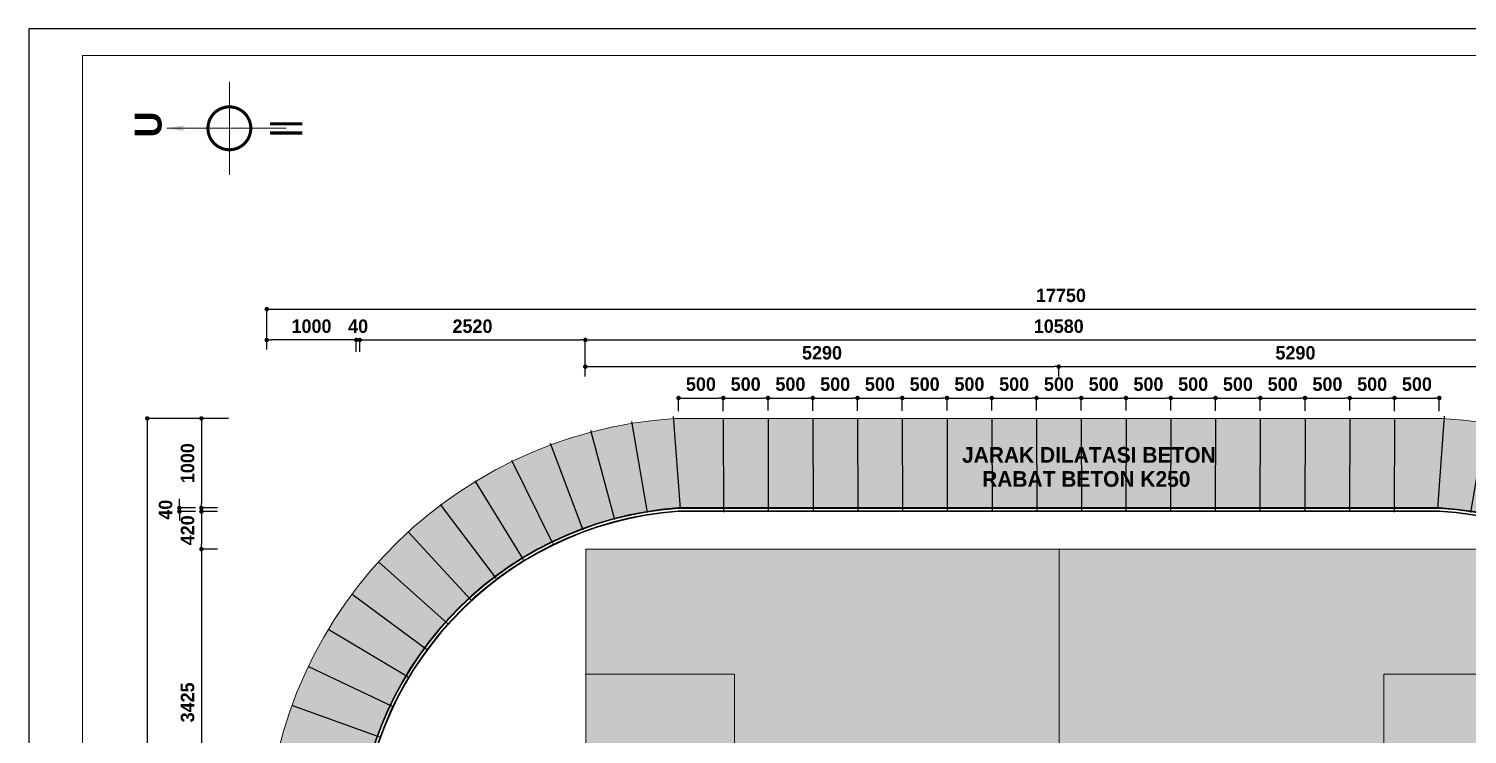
# Model space of a CAD drawing. Header units: centimetres. Extents: x -292707 to 138715, y -53922 to 66277.
# Drawn here: x 113515 to 129587, y 2724 to 10603 of the extents above; entities that cross this region are included whole.
import ezdxf

# ---------------------------------------------------------------- set-up
doc = ezdxf.new("R2010")
doc.units = ezdxf.units.CM
for name, color, linetype in [('A-ALINE-7', 119, 'Continuous'), ('A-DIM', 157, 'Continuous'), ('A-TEXT', 254, 'Continuous')]:
    doc.layers.add(name, color=color, linetype=linetype)
for name, color, linetype, lineweight, true_color in [('A-FILL-1', 250, 'Continuous', 0, 0x333333), ('A-FILL-4', 9, 'Continuous', 0, 0x808080), ('A-FILL-8', 7, 'Continuous', 0, 0xe6e6e6)]:
    doc.layers.add(name, color=color, linetype=linetype, lineweight=lineweight, true_color=true_color)
doc.styles.add('Scale 1000', font='GOTHICB.TTF', dxfattribs={"height": 150})
doc.styles.add('Scale 50', font='GOTHICB.TTF', dxfattribs={"height": 12.5})
doc.styles.add('Scale 500', font='GOTHICB.TTF', dxfattribs={"height": 175})
doc.dimstyles.new('Scale 1000', dxfattribs={"dimscale": 0, "dimtxt": 150, "dimasz": 50, "dimexe": 5, "dimexo": 3, "dimgap": 75, "dimtad": 2, "dimdec": 0, "dimtxsty": 'Scale 1000', "dimblk": 'DOT', "dimcen": 2.5, "dimclrd": 256, "dimclre": 256, "dimclrt": 254, "dimadec": 0, "dimazin": 0, "dimtfac": 1, "dimtdec": 0, "dimtmove": 0, "dimatfit": 3, "dimldrblk": 'DOTSMALL', "dimfxl": 1, "dimtfillclr": 256, "dimlwd": -1, "dimlwe": -1, "dimarcsym": 0})

# ---------------------------------------------------------------- blocks, each defined once
blk = doc.blocks.new('jhgkjhkjhkjh')
at = {"layer": 'A-FILL-1', "ltscale": 0.25}
blk.add_lwpolyline([(-1286.61, 931.53), (-933.61, 931.53), (-933.61, 1218.53), (-1286.61, 1218.53)], close=True, dxfattribs=at)
at = {"layer": 'Defpoints'}
blk.add_lwpolyline([(-1296.61, 926.53), (-876.61, 926.53), (-876.61, 1223.53), (-1296.61, 1223.53)], close=True, dxfattribs=at)
blk = doc.blocks.new('_Dot')
at = {"color": 0, "linetype": 'ByBlock', "lineweight": -2}
blk.add_line((-0.5, 0), (-1, 0), dxfattribs=at)
at = {"color": 0, "linetype": 'ByBlock', "const_width": 0.5}
blk.add_lwpolyline([(-0.25, 0, 1), (0.25, 0, 1)], format="xyb", close=True, dxfattribs=at)
blk = doc.blocks.new('*D521')
at = {"layer": 'A-DIM', "ltscale": 0.25, "transparency": 16777216}
for p, q in [((117214, 6993), (117214, 7132)), ((117264, 7127), (119683, 7127)), ((119733, 7019), (119733, 7132))]:
    blk.add_line(p, q, dxfattribs=at)
at = {"layer": 'Defpoints', "color": 0, "ltscale": 0.25, "transparency": 16777216}
for p in [(119733, 7127), (117214, 6990), (119733, 7016)]:
    blk.add_point(p, dxfattribs=at)
at = {"layer": 'A-DIM', "ltscale": 0.25, "transparency": 16777216, "xscale": 50, "yscale": 50, "zscale": 50, "rotation": 180}
blk.add_blockref('_Dot', (117214, 7127), dxfattribs=at)
at = {"layer": 'A-DIM', "ltscale": 0.25, "transparency": 16777216, "xscale": 50, "yscale": 50, "zscale": 50}
blk.add_blockref('_Dot', (119733, 7127), dxfattribs=at)
at = {"layer": 'A-DIM', "color": 254, "ltscale": 0.25, "transparency": 16777216, "insert": (118473, 7280), "char_height": 150, "attachment_point": 5, "style": 'Scale 1000'}
blk.add_mtext('2520', dxfattribs=at)
blk = doc.blocks.new('_DotSmall')
at = {"color": 0, "linetype": 'ByBlock', "const_width": 0.5}
blk.add_lwpolyline([(-0.0625, 0, 1), (0.0625, 0, 1)], format="xyb", close=True, dxfattribs=at)
blk = doc.blocks.new('*D508')
at = {"layer": 'A-DIM', "ltscale": 0.25, "transparency": 16777216}
for p, q in [((119733, 6721), (119733, 6834)), ((119783, 6829), (124973, 6829)), ((125023, 6721), (125023, 6834))]:
    blk.add_line(p, q, dxfattribs=at)
at = {"layer": 'Defpoints', "color": 0, "ltscale": 0.25, "transparency": 16777216}
for p in [(125023, 6829), (119733, 6718), (125023, 6718)]:
    blk.add_point(p, dxfattribs=at)
at = {"layer": 'A-DIM', "ltscale": 0.25, "transparency": 16777216, "xscale": 50, "yscale": 50, "zscale": 50, "rotation": 180}
blk.add_blockref('_Dot', (119733, 6829), dxfattribs=at)
at = {"layer": 'A-DIM', "ltscale": 0.25, "transparency": 16777216, "xscale": 50, "yscale": 50, "zscale": 50}
blk.add_blockref('_Dot', (125023, 6829), dxfattribs=at)
at = {"layer": 'A-DIM', "color": 254, "ltscale": 0.25, "transparency": 16777216, "insert": (122378, 6983), "char_height": 150, "attachment_point": 5, "style": 'Scale 1000'}
blk.add_mtext('5290', dxfattribs=at)
blk = doc.blocks.new('*D509')
at = {"layer": 'A-DIM', "ltscale": 0.25, "transparency": 16777216}
for p, q in [((125023, 6721), (125023, 6834)), ((125073, 6829), (130263, 6829)), ((130313, 6721), (130313, 6834))]:
    blk.add_line(p, q, dxfattribs=at)
at = {"layer": 'Defpoints', "color": 0, "ltscale": 0.25, "transparency": 16777216}
for p in [(130313, 6829), (125023, 6718), (130313, 6718)]:
    blk.add_point(p, dxfattribs=at)
at = {"layer": 'A-DIM', "ltscale": 0.25, "transparency": 16777216, "xscale": 50, "yscale": 50, "zscale": 50, "rotation": 180}
blk.add_blockref('_Dot', (125023, 6829), dxfattribs=at)
at = {"layer": 'A-DIM', "ltscale": 0.25, "transparency": 16777216, "xscale": 50, "yscale": 50, "zscale": 50}
blk.add_blockref('_Dot', (130313, 6829), dxfattribs=at)
at = {"layer": 'A-DIM', "color": 254, "ltscale": 0.25, "transparency": 16777216, "insert": (127668, 6983), "char_height": 150, "attachment_point": 5, "style": 'Scale 1000'}
blk.add_mtext('5290', dxfattribs=at)
blk = doc.blocks.new('*D512')
at = {"layer": 'A-DIM', "ltscale": 0.25, "transparency": 16777216}
for p, q in [((116174, 7019), (116174, 7132)), ((117124, 7127), (116224, 7127)), ((117174, 6993), (117174, 7132))]:
    blk.add_line(p, q, dxfattribs=at)
at = {"layer": 'Defpoints', "color": 0, "ltscale": 0.25, "transparency": 16777216}
for p in [(116174, 7127), (116174, 7016), (117174, 6990)]:
    blk.add_point(p, dxfattribs=at)
at = {"layer": 'A-DIM', "ltscale": 0.25, "transparency": 16777216, "xscale": 50, "yscale": 50, "zscale": 50, "rotation": 180}
blk.add_blockref('_Dot', (116174, 7127), dxfattribs=at)
at = {"layer": 'A-DIM', "ltscale": 0.25, "transparency": 16777216, "xscale": 50, "yscale": 50, "zscale": 50}
blk.add_blockref('_Dot', (117174, 7127), dxfattribs=at)
at = {"layer": 'A-DIM', "color": 254, "ltscale": 0.25, "transparency": 16777216, "insert": (116674, 7280), "char_height": 150, "attachment_point": 5, "style": 'Scale 1000'}
blk.add_mtext('1000', dxfattribs=at)
blk = doc.blocks.new('*D513')
at = {"layer": 'A-DIM', "ltscale": 0.25, "transparency": 16777216}
for p, q in [((119733, 6721), (119733, 7132)), ((119783, 7127), (130263, 7127)), ((130313, 6721), (130313, 7132))]:
    blk.add_line(p, q, dxfattribs=at)
at = {"layer": 'Defpoints', "color": 0, "ltscale": 0.25, "transparency": 16777216}
for p in [(130313, 7127), (119733, 6718), (130313, 6718)]:
    blk.add_point(p, dxfattribs=at)
at = {"layer": 'A-DIM', "ltscale": 0.25, "transparency": 16777216, "xscale": 50, "yscale": 50, "zscale": 50, "rotation": 180}
blk.add_blockref('_Dot', (119733, 7127), dxfattribs=at)
at = {"layer": 'A-DIM', "ltscale": 0.25, "transparency": 16777216, "xscale": 50, "yscale": 50, "zscale": 50}
blk.add_blockref('_Dot', (130313, 7127), dxfattribs=at)
at = {"layer": 'A-DIM', "color": 254, "ltscale": 0.25, "transparency": 16777216, "insert": (125023, 7280), "char_height": 150, "attachment_point": 5, "style": 'Scale 1000'}
blk.add_mtext('10580', dxfattribs=at)
blk = doc.blocks.new('*D522')
at = {"layer": 'A-DIM', "ltscale": 0.25, "transparency": 16777216}
for p, q in [((115674, 6251), (115439, 6251)), ((115444, 6201), (115444, 5301)), ((115624, 5251), (115439, 5251))]:
    blk.add_line(p, q, dxfattribs=at)
at = {"layer": 'Defpoints', "color": 0, "ltscale": 0.25, "transparency": 16777216}
for p in [(115677, 6251), (115444, 5251), (115627, 5251)]:
    blk.add_point(p, dxfattribs=at)
at = {"layer": 'A-DIM', "ltscale": 0.25, "transparency": 16777216, "xscale": 50, "yscale": 50, "zscale": 50}
for p, rotation in [((115444, 6251), 90), ((115444, 5251), 270)]:
    blk.add_blockref('_Dot', p, dxfattribs=dict(at, rotation=rotation))
at = {"layer": 'A-DIM', "color": 254, "ltscale": 0.25, "transparency": 16777216, "insert": (115290, 5751), "char_height": 150, "attachment_point": 5, "rotation": 90, "style": 'Scale 1000'}
blk.add_mtext('1000', dxfattribs=at)
blk = doc.blocks.new('*D523')
at = {"layer": 'A-DIM', "ltscale": 0.25, "transparency": 16777216}
for p, q in [((115624, 4791), (115439, 4791)), ((115444, 4741), (115444, 1416)), ((115718, 1366), (115439, 1366))]:
    blk.add_line(p, q, dxfattribs=at)
at = {"layer": 'Defpoints', "color": 0, "ltscale": 0.25, "transparency": 16777216}
for p in [(115627, 4791), (115444, 1366), (115721, 1366)]:
    blk.add_point(p, dxfattribs=at)
at = {"layer": 'A-DIM', "ltscale": 0.25, "transparency": 16777216, "xscale": 50, "yscale": 50, "zscale": 50}
for p, rotation in [((115444, 4791), 90), ((115444, 1366), 270)]:
    blk.add_blockref('_Dot', p, dxfattribs=dict(at, rotation=rotation))
at = {"layer": 'A-DIM', "color": 254, "ltscale": 0.25, "transparency": 16777216, "insert": (115290, 3079), "char_height": 150, "attachment_point": 5, "rotation": 90, "style": 'Scale 1000'}
blk.add_mtext('3425', dxfattribs=at)
blk = doc.blocks.new('*D515')
at = {"layer": 'A-DIM', "ltscale": 0.25, "transparency": 16777216}
for p, q in [((115624, 5211), (115439, 5211)), ((115444, 5161), (115444, 4841)), ((115624, 4791), (115439, 4791))]:
    blk.add_line(p, q, dxfattribs=at)
at = {"layer": 'Defpoints', "color": 0, "ltscale": 0.25, "transparency": 16777216}
for p in [(115627, 5211), (115444, 4791), (115627, 4791)]:
    blk.add_point(p, dxfattribs=at)
at = {"layer": 'A-DIM', "ltscale": 0.25, "transparency": 16777216, "xscale": 50, "yscale": 50, "zscale": 50}
for p, rotation in [((115444, 5211), 90), ((115444, 4791), 270)]:
    blk.add_blockref('_Dot', p, dxfattribs=dict(at, rotation=rotation))
at = {"layer": 'A-DIM', "color": 254, "ltscale": 0.25, "transparency": 16777216, "insert": (115290, 5001), "char_height": 150, "attachment_point": 5, "rotation": 90, "style": 'Scale 1000'}
blk.add_mtext('420', dxfattribs=at)
blk = doc.blocks.new('*D516')
at = {"layer": 'A-DIM', "ltscale": 0.25, "transparency": 16777216}
for p, q in [((115198, 5301), (115198, 5351)), ((115378, 5251), (115193, 5251)), ((115378, 5211), (115193, 5211)), ((115198, 5251), (115198, 5211)), ((115198, 5161), (115198, 5111))]:
    blk.add_line(p, q, dxfattribs=at)
at = {"layer": 'Defpoints', "color": 0, "ltscale": 0.25, "transparency": 16777216}
for p in [(115198, 5211), (115381, 5251), (115381, 5211)]:
    blk.add_point(p, dxfattribs=at)
at = {"layer": 'A-DIM', "ltscale": 0.25, "transparency": 16777216, "xscale": 50, "yscale": 50, "zscale": 50}
for p, rotation in [((115198, 5251), 270), ((115198, 5211), 90)]:
    blk.add_blockref('_Dot', p, dxfattribs=dict(at, rotation=rotation))
at = {"layer": 'A-DIM', "color": 254, "ltscale": 0.25, "transparency": 16777216, "insert": (115044, 5231), "char_height": 150, "attachment_point": 5, "rotation": 90, "style": 'Scale 1000'}
blk.add_mtext('40', dxfattribs=at)
blk = doc.blocks.new('*D500')
at = {"layer": 'A-DIM', "ltscale": 0.25, "transparency": 16777216}
for p, q in [((116174, 7019), (116174, 7476)), ((116224, 7471), (133873, 7471)), ((133923, 7019), (133923, 7476))]:
    blk.add_line(p, q, dxfattribs=at)
at = {"layer": 'Defpoints', "color": 0, "ltscale": 0.25, "transparency": 16777216}
for p in [(133923, 7471), (116174, 7016), (133923, 7016)]:
    blk.add_point(p, dxfattribs=at)
at = {"layer": 'A-DIM', "ltscale": 0.25, "transparency": 16777216, "xscale": 50, "yscale": 50, "zscale": 50, "rotation": 180}
blk.add_blockref('_Dot', (116174, 7471), dxfattribs=at)
at = {"layer": 'A-DIM', "ltscale": 0.25, "transparency": 16777216, "xscale": 50, "yscale": 50, "zscale": 50}
blk.add_blockref('_Dot', (133923, 7471), dxfattribs=at)
at = {"layer": 'A-DIM', "color": 254, "ltscale": 0.25, "transparency": 16777216, "insert": (125048, 7624), "char_height": 150, "attachment_point": 5, "style": 'Scale 1000'}
blk.add_mtext('17750', dxfattribs=at)
blk = doc.blocks.new('*D518')
at = {"layer": 'A-DIM', "ltscale": 0.25, "transparency": 16777216}
for p, q in [((115746, 6251), (114834, 6251)), ((114839, 6201), (114839, -3434)), ((115759, -3484), (114834, -3484))]:
    blk.add_line(p, q, dxfattribs=at)
at = {"layer": 'Defpoints', "color": 0, "ltscale": 0.25, "transparency": 16777216}
for p in [(115749, 6251), (114839, -3484), (115762, -3484)]:
    blk.add_point(p, dxfattribs=at)
at = {"layer": 'A-DIM', "ltscale": 0.25, "transparency": 16777216, "xscale": 50, "yscale": 50, "zscale": 50}
for p, rotation in [((114839, 6251), 90), ((114839, -3484), 270)]:
    blk.add_blockref('_Dot', p, dxfattribs=dict(at, rotation=rotation))
at = {"layer": 'A-DIM', "color": 254, "ltscale": 0.25, "transparency": 16777216, "insert": (114685, 1384), "char_height": 150, "attachment_point": 5, "rotation": 90, "style": 'Scale 1000'}
blk.add_mtext('9735', dxfattribs=at)
blk = doc.blocks.new('gfdgfd')
at = {"layer": 'A-FILL-8'}
h = blk.add_hatch(color=256, dxfattribs=at)
h.dxf.hatch_style = 1
h.paths.add_polyline_path([(29518, 27), (18938, 27), (18938, -6823), (29518, -6823)])
at = {"layer": 'A-FILL-1'}
for p, q in [((24228, -6823), (24228, 27)), ((18938, -1371), (20600, -1371)), ((20600, -1371), (20600, -5425)), ((18938, -2476), (19492, -2476)), ((19492, -4320), (19492, -2476)), ((18938, -3029), (18736, -3029)), ((18736, -3767), (18736, -3029)), ((18938, -3767), (18736, -3767)), ((18938, -4320), (19492, -4320)), ((18938, -5425), (20600, -5425))]:
    blk.add_line(p, q, dxfattribs=at)
blk.add_lwpolyline([(29518, 27), (18938, 27), (18938, -6823), (29518, -6823)], close=True, dxfattribs=at)
for points in [[(29518, -1371), (27856, -1371), (27856, -5425), (29518, -5425)], [(29518, -4320), (28964, -4320), (28964, -2476), (29518, -2476)], [(29518, -3767), (29719, -3767), (29719, -3029), (29518, -3029)]]:
    blk.add_lwpolyline(points, dxfattribs=at)
blk.add_circle((24228, -3398), 907, dxfattribs=at)
for centre, start, end in [((20046, -3398), 306.9482, 53.0518), ((28410, -3398), 126.9482, 233.0518)]:
    blk.add_arc(centre, 922, start, end, dxfattribs=at)
blk = doc.blocks.new('*D504')
at = {"layer": 'A-DIM', "ltscale": 0.25, "transparency": 16777216}
for p, q in [((117124, 7127), (117074, 7127)), ((117174, 6993), (117174, 7132)), ((117174, 7127), (117214, 7127)), ((117214, 6993), (117214, 7132)), ((117264, 7127), (117314, 7127))]:
    blk.add_line(p, q, dxfattribs=at)
at = {"layer": 'Defpoints', "color": 0, "ltscale": 0.25, "transparency": 16777216}
for p in [(117214, 7127), (117174, 6990), (117214, 6990)]:
    blk.add_point(p, dxfattribs=at)
at = {"layer": 'A-DIM', "ltscale": 0.25, "transparency": 16777216, "xscale": 50, "yscale": 50, "zscale": 50}
blk.add_blockref('_Dot', (117174, 7127), dxfattribs=at)
at = {"layer": 'A-DIM', "ltscale": 0.25, "transparency": 16777216, "xscale": 50, "yscale": 50, "zscale": 50, "rotation": 180}
blk.add_blockref('_Dot', (117214, 7127), dxfattribs=at)
at = {"layer": 'A-DIM', "color": 254, "ltscale": 0.25, "transparency": 16777216, "insert": (117195, 7280), "char_height": 150, "attachment_point": 5, "style": 'Scale 1000'}
blk.add_mtext('40', dxfattribs=at)
blk = doc.blocks.new('A$C73dac1cf')
at = {"layer": 'A-FILL-1', "const_width": 2.26}
blk.add_lwpolyline([(34.7, 70.2, 1), (34.7, 38.3, 1)], format="xyb", close=True, dxfattribs=at)
at = {"layer": 'A-FILL-4'}
for p, q in [((34.7, 11.9), (34.7, 100.7)), ((0, 54.2), (69.3, 54.2))]:
    blk.add_line(p, q, dxfattribs=at)
blk.add_solid([(34.7, 100.7), (32.4, 87.2), (36.9, 87.2), (34.7, 89.6)], dxfattribs=at)
at = {"layer": 'A-TEXT', "const_width": 2.26}
for points in [[(31.2, 24), (31.2, 0)], [(38.1, 24), (38.1, 0)]]:
    blk.add_lwpolyline(points, dxfattribs=at)
at = {"layer": 'A-TEXT', "ltscale": 0.25, "insert": (27.9, 124.7), "char_height": 20, "attachment_point": 1, "style": 'Scale 50'}
blk.add_mtext_dynamic_manual_height_columns('U', width=55.553, gutter_width=100, heights=[0], dxfattribs=at)
blk = doc.blocks.new('A$Cdff4f4ce')
at = {"ltscale": 0.25, "xscale": 0.8644967967382368, "yscale": 0.8644967967382368, "zscale": 0.8644967967382368, "rotation": 270}
blk.add_blockref('A$C73dac1cf', (0, 72.12), dxfattribs=at)
blk = doc.blocks.new('*U546')
at = {"layer": 'A-FILL-4', "ltscale": 0.14}
blk.add_lwpolyline([(45, 662, 0.949076), (9640, -1164), (11246, 7254, 0.937365), (1651, 9079)], format="xyb", close=True, dxfattribs=at)
blk = doc.blocks.new('*U547')
at = {"color": 0, "linetype": 'ByBlock', "lineweight": -2, "transparency": 16777216, "rotation": 100.8030864485444}
blk.add_blockref('*U546', (129968, -3436), dxfattribs=at)
blk = doc.blocks.new('*U548')
at = {"ltscale": 5}
blk.add_lwpolyline([(-97, 507), (97, -507)], dxfattribs=at)
blk = doc.blocks.new('*U549')
at = {"layer": 'A-ALINE-7', "color": 0, "linetype": 'ByBlock', "lineweight": -2, "transparency": 16777216}
for p, rotation in [((129376, 5761), 164.9999999999999), ((129794, 5710), 159.4999999999999), ((130205, 5619), 153.9999999999998), ((130606, 5489), 148.4999999999999), ((130992, 5321), 142.9999999999999), ((131361, 5117), 137.4999999999998), ((131708, 4879), 131.9999999999999), ((132031, 4608), 126.4999999999999), ((132326, 4307), 120.9999999999999), ((132591, 3980), 115.4999999999999), ((132824, 3629), 109.9999999999999), ((133022, 3257), 104.4999999999999), ((133183, 2868), 98.99999999999991), ((133306, 2465), 93.49999999999989), ((133390, 2052), 87.99999999999989), ((133434, 1633), 82.4999999999999), ((133438, 1212), 76.9999999999999), ((133401, 792), 71.49999999999987), ((133325, 378), 65.99999999999991), ((133209, -27), 60.49999999999985), ((133055, -419), 54.9999999999999), ((132863, -794), 49.49999999999989), ((132637, -1149), 43.99999999999991), ((132378, -1481), 38.49999999999991), ((132088, -1787), 32.99999999999991), ((131770, -2064), 27.49999999999988), ((131427, -2308), 21.99999999999991), ((131062, -2519), 16.49999999999991), ((130679, -2694), 10.99999999999986), ((130281, -2831), 5.499999999999839)]:
    blk.add_blockref('*U548', p, dxfattribs=dict(at, rotation=rotation))
blk.add_blockref('*U548', (129871, -2929), dxfattribs=at)
blk = doc.blocks.new('*U550')
at = {"ltscale": 5}
blk.add_lwpolyline([(-97, 507), (97, -507)], dxfattribs=at)
blk = doc.blocks.new('*U551')
at = {"layer": 'A-ALINE-7', "color": 0, "linetype": 'ByBlock', "lineweight": -2, "transparency": 16777216}
for p, rotation in [((129376, 5761), 164.9999999999999), ((129794, 5710), 159.4999999999999), ((130205, 5619), 153.9999999999998), ((130606, 5489), 148.4999999999999), ((130992, 5321), 142.9999999999999), ((131361, 5117), 137.4999999999998), ((131708, 4879), 131.9999999999999), ((132031, 4608), 126.4999999999999), ((132326, 4307), 120.9999999999999), ((132591, 3980), 115.4999999999999), ((132824, 3629), 109.9999999999999), ((133022, 3257), 104.4999999999999), ((133183, 2868), 98.99999999999991), ((133306, 2465), 93.49999999999989), ((133390, 2052), 87.99999999999989), ((133434, 1633), 82.4999999999999), ((133438, 1212), 76.9999999999999), ((133401, 792), 71.49999999999987), ((133325, 378), 65.99999999999991), ((133209, -27), 60.49999999999985), ((133055, -419), 54.9999999999999), ((132863, -794), 49.49999999999989), ((132637, -1149), 43.99999999999991), ((132378, -1481), 38.49999999999991), ((132088, -1787), 32.99999999999991), ((131770, -2064), 27.49999999999988), ((131427, -2308), 21.99999999999991), ((131062, -2519), 16.49999999999991), ((130679, -2694), 10.99999999999986), ((130281, -2831), 5.499999999999839)]:
    blk.add_blockref('*U550', p, dxfattribs=dict(at, rotation=rotation))
blk.add_blockref('*U550', (129871, -2929), dxfattribs=at)
blk = doc.blocks.new('*D568')
at = {"layer": 'A-DIM', "ltscale": 0.25, "transparency": 16777216}
for p, q in [((120775, 6331), (120775, 6484)), ((120825, 6479), (121225, 6479)), ((121275, 6332), (121275, 6484))]:
    blk.add_line(p, q, dxfattribs=at)
at = {"layer": 'Defpoints', "color": 0, "ltscale": 0.25, "transparency": 16777216}
for p in [(121275, 6479), (120775, 6328), (121275, 6329)]:
    blk.add_point(p, dxfattribs=at)
at = {"layer": 'A-DIM', "ltscale": 0.25, "transparency": 16777216, "xscale": 50, "yscale": 50, "zscale": 50, "rotation": 180}
blk.add_blockref('_Dot', (120775, 6479), dxfattribs=at)
at = {"layer": 'A-DIM', "ltscale": 0.25, "transparency": 16777216, "xscale": 50, "yscale": 50, "zscale": 50}
blk.add_blockref('_Dot', (121275, 6479), dxfattribs=at)
at = {"layer": 'A-DIM', "color": 254, "ltscale": 0.25, "transparency": 16777216, "insert": (121025, 6633), "char_height": 150, "attachment_point": 5, "style": 'Scale 1000'}
blk.add_mtext('500', dxfattribs=at)
blk = doc.blocks.new('*D552')
at = {"layer": 'A-DIM', "ltscale": 5, "transparency": 16777216}
for p, q in [((121275, 6332), (121275, 6484)), ((121325, 6479), (121725, 6479)), ((121775, 6341), (121775, 6484))]:
    blk.add_line(p, q, dxfattribs=at)
at = {"layer": 'Defpoints', "color": 0, "ltscale": 5, "transparency": 16777216}
for p in [(121775, 6479), (121275, 6329), (121775, 6338)]:
    blk.add_point(p, dxfattribs=at)
at = {"layer": 'A-DIM', "ltscale": 5, "transparency": 16777216, "xscale": 50, "yscale": 50, "zscale": 50, "rotation": 180}
blk.add_blockref('_Dot', (121275, 6479), dxfattribs=at)
at = {"layer": 'A-DIM', "ltscale": 5, "transparency": 16777216, "xscale": 50, "yscale": 50, "zscale": 50}
blk.add_blockref('_Dot', (121775, 6479), dxfattribs=at)
at = {"layer": 'A-DIM', "color": 254, "ltscale": 5, "transparency": 16777216, "insert": (121525, 6633), "char_height": 150, "attachment_point": 5, "style": 'Scale 1000'}
blk.add_mtext('500', dxfattribs=at)
blk = doc.blocks.new('*D553')
at = {"layer": 'A-DIM', "ltscale": 5, "transparency": 16777216}
for p, q in [((121775, 6341), (121775, 6484)), ((121825, 6479), (122225, 6479)), ((122275, 6337), (122275, 6484))]:
    blk.add_line(p, q, dxfattribs=at)
at = {"layer": 'Defpoints', "color": 0, "ltscale": 5, "transparency": 16777216}
for p in [(122275, 6479), (121775, 6338), (122275, 6334)]:
    blk.add_point(p, dxfattribs=at)
at = {"layer": 'A-DIM', "ltscale": 5, "transparency": 16777216, "xscale": 50, "yscale": 50, "zscale": 50, "rotation": 180}
blk.add_blockref('_Dot', (121775, 6479), dxfattribs=at)
at = {"layer": 'A-DIM', "ltscale": 5, "transparency": 16777216, "xscale": 50, "yscale": 50, "zscale": 50}
blk.add_blockref('_Dot', (122275, 6479), dxfattribs=at)
at = {"layer": 'A-DIM', "color": 254, "ltscale": 5, "transparency": 16777216, "insert": (122025, 6633), "char_height": 150, "attachment_point": 5, "style": 'Scale 1000'}
blk.add_mtext('500', dxfattribs=at)
blk = doc.blocks.new('*D554')
at = {"layer": 'A-DIM', "ltscale": 5, "transparency": 16777216}
for p, q in [((122275, 6337), (122275, 6484)), ((122325, 6479), (122725, 6479)), ((122775, 6337), (122775, 6484))]:
    blk.add_line(p, q, dxfattribs=at)
at = {"layer": 'Defpoints', "color": 0, "ltscale": 5, "transparency": 16777216}
for p in [(122775, 6479), (122275, 6334), (122775, 6334)]:
    blk.add_point(p, dxfattribs=at)
at = {"layer": 'A-DIM', "ltscale": 5, "transparency": 16777216, "xscale": 50, "yscale": 50, "zscale": 50, "rotation": 180}
blk.add_blockref('_Dot', (122275, 6479), dxfattribs=at)
at = {"layer": 'A-DIM', "ltscale": 5, "transparency": 16777216, "xscale": 50, "yscale": 50, "zscale": 50}
blk.add_blockref('_Dot', (122775, 6479), dxfattribs=at)
at = {"layer": 'A-DIM', "color": 254, "ltscale": 5, "transparency": 16777216, "insert": (122525, 6633), "char_height": 150, "attachment_point": 5, "style": 'Scale 1000'}
blk.add_mtext('500', dxfattribs=at)
blk = doc.blocks.new('*D555')
at = {"layer": 'A-DIM', "ltscale": 5, "transparency": 16777216}
for p, q in [((122775, 6337), (122775, 6484)), ((122825, 6479), (123225, 6479)), ((123275, 6337), (123275, 6484))]:
    blk.add_line(p, q, dxfattribs=at)
at = {"layer": 'Defpoints', "color": 0, "ltscale": 5, "transparency": 16777216}
for p in [(123275, 6479), (122775, 6334), (123275, 6334)]:
    blk.add_point(p, dxfattribs=at)
at = {"layer": 'A-DIM', "ltscale": 5, "transparency": 16777216, "xscale": 50, "yscale": 50, "zscale": 50, "rotation": 180}
blk.add_blockref('_Dot', (122775, 6479), dxfattribs=at)
at = {"layer": 'A-DIM', "ltscale": 5, "transparency": 16777216, "xscale": 50, "yscale": 50, "zscale": 50}
blk.add_blockref('_Dot', (123275, 6479), dxfattribs=at)
at = {"layer": 'A-DIM', "color": 254, "ltscale": 5, "transparency": 16777216, "insert": (123025, 6633), "char_height": 150, "attachment_point": 5, "style": 'Scale 1000'}
blk.add_mtext('500', dxfattribs=at)
blk = doc.blocks.new('*D556')
at = {"layer": 'A-DIM', "ltscale": 5, "transparency": 16777216}
for p, q in [((123275, 6337), (123275, 6484)), ((123325, 6479), (123725, 6479)), ((123775, 6341), (123775, 6484))]:
    blk.add_line(p, q, dxfattribs=at)
at = {"layer": 'Defpoints', "color": 0, "ltscale": 5, "transparency": 16777216}
for p in [(123775, 6479), (123275, 6334), (123775, 6338)]:
    blk.add_point(p, dxfattribs=at)
at = {"layer": 'A-DIM', "ltscale": 5, "transparency": 16777216, "xscale": 50, "yscale": 50, "zscale": 50, "rotation": 180}
blk.add_blockref('_Dot', (123275, 6479), dxfattribs=at)
at = {"layer": 'A-DIM', "ltscale": 5, "transparency": 16777216, "xscale": 50, "yscale": 50, "zscale": 50}
blk.add_blockref('_Dot', (123775, 6479), dxfattribs=at)
at = {"layer": 'A-DIM', "color": 254, "ltscale": 5, "transparency": 16777216, "insert": (123525, 6633), "char_height": 150, "attachment_point": 5, "style": 'Scale 1000'}
blk.add_mtext('500', dxfattribs=at)
blk = doc.blocks.new('*D557')
at = {"layer": 'A-DIM', "ltscale": 5, "transparency": 16777216}
for p, q in [((123775, 6341), (123775, 6484)), ((123825, 6479), (124225, 6479)), ((124275, 6341), (124275, 6484))]:
    blk.add_line(p, q, dxfattribs=at)
at = {"layer": 'Defpoints', "color": 0, "ltscale": 5, "transparency": 16777216}
for p in [(124275, 6479), (123775, 6338), (124275, 6338)]:
    blk.add_point(p, dxfattribs=at)
at = {"layer": 'A-DIM', "ltscale": 5, "transparency": 16777216, "xscale": 50, "yscale": 50, "zscale": 50, "rotation": 180}
blk.add_blockref('_Dot', (123775, 6479), dxfattribs=at)
at = {"layer": 'A-DIM', "ltscale": 5, "transparency": 16777216, "xscale": 50, "yscale": 50, "zscale": 50}
blk.add_blockref('_Dot', (124275, 6479), dxfattribs=at)
at = {"layer": 'A-DIM', "color": 254, "ltscale": 5, "transparency": 16777216, "insert": (124025, 6633), "char_height": 150, "attachment_point": 5, "style": 'Scale 1000'}
blk.add_mtext('500', dxfattribs=at)
blk = doc.blocks.new('*D558')
at = {"layer": 'A-DIM', "ltscale": 5, "transparency": 16777216}
for p, q in [((124275, 6341), (124275, 6484)), ((124325, 6479), (124725, 6479)), ((124775, 6341), (124775, 6484))]:
    blk.add_line(p, q, dxfattribs=at)
at = {"layer": 'Defpoints', "color": 0, "ltscale": 5, "transparency": 16777216}
for p in [(124775, 6479), (124275, 6338), (124775, 6338)]:
    blk.add_point(p, dxfattribs=at)
at = {"layer": 'A-DIM', "ltscale": 5, "transparency": 16777216, "xscale": 50, "yscale": 50, "zscale": 50, "rotation": 180}
blk.add_blockref('_Dot', (124275, 6479), dxfattribs=at)
at = {"layer": 'A-DIM', "ltscale": 5, "transparency": 16777216, "xscale": 50, "yscale": 50, "zscale": 50}
blk.add_blockref('_Dot', (124775, 6479), dxfattribs=at)
at = {"layer": 'A-DIM', "color": 254, "ltscale": 5, "transparency": 16777216, "insert": (124525, 6633), "char_height": 150, "attachment_point": 5, "style": 'Scale 1000'}
blk.add_mtext('500', dxfattribs=at)
blk = doc.blocks.new('*D559')
at = {"layer": 'A-DIM', "ltscale": 5, "transparency": 16777216}
for p, q in [((124775, 6341), (124775, 6484)), ((124825, 6479), (125225, 6479)), ((125275, 6341), (125275, 6484))]:
    blk.add_line(p, q, dxfattribs=at)
at = {"layer": 'Defpoints', "color": 0, "ltscale": 5, "transparency": 16777216}
for p in [(125275, 6479), (124775, 6338), (125275, 6338)]:
    blk.add_point(p, dxfattribs=at)
at = {"layer": 'A-DIM', "ltscale": 5, "transparency": 16777216, "xscale": 50, "yscale": 50, "zscale": 50, "rotation": 180}
blk.add_blockref('_Dot', (124775, 6479), dxfattribs=at)
at = {"layer": 'A-DIM', "ltscale": 5, "transparency": 16777216, "xscale": 50, "yscale": 50, "zscale": 50}
blk.add_blockref('_Dot', (125275, 6479), dxfattribs=at)
at = {"layer": 'A-DIM', "color": 254, "ltscale": 5, "transparency": 16777216, "insert": (125025, 6633), "char_height": 150, "attachment_point": 5, "style": 'Scale 1000'}
blk.add_mtext('500', dxfattribs=at)
blk = doc.blocks.new('*D560')
at = {"layer": 'A-DIM', "ltscale": 5, "transparency": 16777216}
for p, q in [((125275, 6341), (125275, 6484)), ((125325, 6479), (125725, 6479)), ((125775, 6341), (125775, 6484))]:
    blk.add_line(p, q, dxfattribs=at)
at = {"layer": 'Defpoints', "color": 0, "ltscale": 5, "transparency": 16777216}
for p in [(125775, 6479), (125275, 6338), (125775, 6338)]:
    blk.add_point(p, dxfattribs=at)
at = {"layer": 'A-DIM', "ltscale": 5, "transparency": 16777216, "xscale": 50, "yscale": 50, "zscale": 50, "rotation": 180}
blk.add_blockref('_Dot', (125275, 6479), dxfattribs=at)
at = {"layer": 'A-DIM', "ltscale": 5, "transparency": 16777216, "xscale": 50, "yscale": 50, "zscale": 50}
blk.add_blockref('_Dot', (125775, 6479), dxfattribs=at)
at = {"layer": 'A-DIM', "color": 254, "ltscale": 5, "transparency": 16777216, "insert": (125525, 6633), "char_height": 150, "attachment_point": 5, "style": 'Scale 1000'}
blk.add_mtext('500', dxfattribs=at)
blk = doc.blocks.new('*D561')
at = {"layer": 'A-DIM', "ltscale": 5, "transparency": 16777216}
for p, q in [((125775, 6341), (125775, 6484)), ((125825, 6479), (126225, 6479)), ((126275, 6341), (126275, 6484))]:
    blk.add_line(p, q, dxfattribs=at)
at = {"layer": 'Defpoints', "color": 0, "ltscale": 5, "transparency": 16777216}
for p in [(126275, 6479), (125775, 6338), (126275, 6338)]:
    blk.add_point(p, dxfattribs=at)
at = {"layer": 'A-DIM', "ltscale": 5, "transparency": 16777216, "xscale": 50, "yscale": 50, "zscale": 50, "rotation": 180}
blk.add_blockref('_Dot', (125775, 6479), dxfattribs=at)
at = {"layer": 'A-DIM', "ltscale": 5, "transparency": 16777216, "xscale": 50, "yscale": 50, "zscale": 50}
blk.add_blockref('_Dot', (126275, 6479), dxfattribs=at)
at = {"layer": 'A-DIM', "color": 254, "ltscale": 5, "transparency": 16777216, "insert": (126025, 6633), "char_height": 150, "attachment_point": 5, "style": 'Scale 1000'}
blk.add_mtext('500', dxfattribs=at)
blk = doc.blocks.new('*D562')
at = {"layer": 'A-DIM', "ltscale": 5, "transparency": 16777216}
for p, q in [((126275, 6341), (126275, 6484)), ((126325, 6479), (126725, 6479)), ((126775, 6337), (126775, 6484))]:
    blk.add_line(p, q, dxfattribs=at)
at = {"layer": 'Defpoints', "color": 0, "ltscale": 5, "transparency": 16777216}
for p in [(126775, 6479), (126275, 6338), (126775, 6334)]:
    blk.add_point(p, dxfattribs=at)
at = {"layer": 'A-DIM', "ltscale": 5, "transparency": 16777216, "xscale": 50, "yscale": 50, "zscale": 50, "rotation": 180}
blk.add_blockref('_Dot', (126275, 6479), dxfattribs=at)
at = {"layer": 'A-DIM', "ltscale": 5, "transparency": 16777216, "xscale": 50, "yscale": 50, "zscale": 50}
blk.add_blockref('_Dot', (126775, 6479), dxfattribs=at)
at = {"layer": 'A-DIM', "color": 254, "ltscale": 5, "transparency": 16777216, "insert": (126525, 6633), "char_height": 150, "attachment_point": 5, "style": 'Scale 1000'}
blk.add_mtext('500', dxfattribs=at)
blk = doc.blocks.new('*D563')
at = {"layer": 'A-DIM', "ltscale": 5, "transparency": 16777216}
for p, q in [((126775, 6337), (126775, 6484)), ((126825, 6479), (127225, 6479)), ((127275, 6337), (127275, 6484))]:
    blk.add_line(p, q, dxfattribs=at)
at = {"layer": 'Defpoints', "color": 0, "ltscale": 5, "transparency": 16777216}
for p in [(127275, 6479), (126775, 6334), (127275, 6334)]:
    blk.add_point(p, dxfattribs=at)
at = {"layer": 'A-DIM', "ltscale": 5, "transparency": 16777216, "xscale": 50, "yscale": 50, "zscale": 50, "rotation": 180}
blk.add_blockref('_Dot', (126775, 6479), dxfattribs=at)
at = {"layer": 'A-DIM', "ltscale": 5, "transparency": 16777216, "xscale": 50, "yscale": 50, "zscale": 50}
blk.add_blockref('_Dot', (127275, 6479), dxfattribs=at)
at = {"layer": 'A-DIM', "color": 254, "ltscale": 5, "transparency": 16777216, "insert": (127025, 6633), "char_height": 150, "attachment_point": 5, "style": 'Scale 1000'}
blk.add_mtext('500', dxfattribs=at)
blk = doc.blocks.new('*D564')
at = {"layer": 'A-DIM', "ltscale": 5, "transparency": 16777216}
for p, q in [((127275, 6337), (127275, 6484)), ((127325, 6479), (127725, 6479)), ((127775, 6337), (127775, 6484))]:
    blk.add_line(p, q, dxfattribs=at)
at = {"layer": 'Defpoints', "color": 0, "ltscale": 5, "transparency": 16777216}
for p in [(127775, 6479), (127275, 6334), (127775, 6334)]:
    blk.add_point(p, dxfattribs=at)
at = {"layer": 'A-DIM', "ltscale": 5, "transparency": 16777216, "xscale": 50, "yscale": 50, "zscale": 50, "rotation": 180}
blk.add_blockref('_Dot', (127275, 6479), dxfattribs=at)
at = {"layer": 'A-DIM', "ltscale": 5, "transparency": 16777216, "xscale": 50, "yscale": 50, "zscale": 50}
blk.add_blockref('_Dot', (127775, 6479), dxfattribs=at)
at = {"layer": 'A-DIM', "color": 254, "ltscale": 5, "transparency": 16777216, "insert": (127525, 6633), "char_height": 150, "attachment_point": 5, "style": 'Scale 1000'}
blk.add_mtext('500', dxfattribs=at)
blk = doc.blocks.new('*D565')
at = {"layer": 'A-DIM', "ltscale": 5, "transparency": 16777216}
for p, q in [((127775, 6337), (127775, 6484)), ((127825, 6479), (128225, 6479)), ((128275, 6341), (128275, 6484))]:
    blk.add_line(p, q, dxfattribs=at)
at = {"layer": 'Defpoints', "color": 0, "ltscale": 5, "transparency": 16777216}
for p in [(128275, 6479), (127775, 6334), (128275, 6338)]:
    blk.add_point(p, dxfattribs=at)
at = {"layer": 'A-DIM', "ltscale": 5, "transparency": 16777216, "xscale": 50, "yscale": 50, "zscale": 50, "rotation": 180}
blk.add_blockref('_Dot', (127775, 6479), dxfattribs=at)
at = {"layer": 'A-DIM', "ltscale": 5, "transparency": 16777216, "xscale": 50, "yscale": 50, "zscale": 50}
blk.add_blockref('_Dot', (128275, 6479), dxfattribs=at)
at = {"layer": 'A-DIM', "color": 254, "ltscale": 5, "transparency": 16777216, "insert": (128025, 6633), "char_height": 150, "attachment_point": 5, "style": 'Scale 1000'}
blk.add_mtext('500', dxfattribs=at)
blk = doc.blocks.new('*D566')
at = {"layer": 'A-DIM', "ltscale": 5, "transparency": 16777216}
for p, q in [((128275, 6341), (128275, 6484)), ((128325, 6479), (128725, 6479)), ((128775, 6331), (128775, 6484))]:
    blk.add_line(p, q, dxfattribs=at)
at = {"layer": 'Defpoints', "color": 0, "ltscale": 5, "transparency": 16777216}
for p in [(128775, 6479), (128275, 6338), (128775, 6328)]:
    blk.add_point(p, dxfattribs=at)
at = {"layer": 'A-DIM', "ltscale": 5, "transparency": 16777216, "xscale": 50, "yscale": 50, "zscale": 50, "rotation": 180}
blk.add_blockref('_Dot', (128275, 6479), dxfattribs=at)
at = {"layer": 'A-DIM', "ltscale": 5, "transparency": 16777216, "xscale": 50, "yscale": 50, "zscale": 50}
blk.add_blockref('_Dot', (128775, 6479), dxfattribs=at)
at = {"layer": 'A-DIM', "color": 254, "ltscale": 5, "transparency": 16777216, "insert": (128525, 6633), "char_height": 150, "attachment_point": 5, "style": 'Scale 1000'}
blk.add_mtext('500', dxfattribs=at)
blk = doc.blocks.new('*D567')
at = {"layer": 'A-DIM', "ltscale": 5, "transparency": 16777216}
for p, q in [((128775, 6331), (128775, 6484)), ((128825, 6479), (129225, 6479)), ((129275, 6331), (129275, 6484))]:
    blk.add_line(p, q, dxfattribs=at)
at = {"layer": 'Defpoints', "color": 0, "ltscale": 5, "transparency": 16777216}
for p in [(129275, 6479), (128775, 6328), (129275, 6328)]:
    blk.add_point(p, dxfattribs=at)
at = {"layer": 'A-DIM', "ltscale": 5, "transparency": 16777216, "xscale": 50, "yscale": 50, "zscale": 50, "rotation": 180}
blk.add_blockref('_Dot', (128775, 6479), dxfattribs=at)
at = {"layer": 'A-DIM', "ltscale": 5, "transparency": 16777216, "xscale": 50, "yscale": 50, "zscale": 50}
blk.add_blockref('_Dot', (129275, 6479), dxfattribs=at)
at = {"layer": 'A-DIM', "color": 254, "ltscale": 5, "transparency": 16777216, "insert": (129025, 6633), "char_height": 150, "attachment_point": 5, "style": 'Scale 1000'}
blk.add_mtext('500', dxfattribs=at)

msp = doc.modelspace()

# ---------------------------------------------------------------- hatches: boundary and pattern name
at = {"ltscale": 5}
h = msp.add_hatch(dxfattribs=at)
h.set_pattern_fill('AR-CONC', color=256, scale=2)
h.set_pattern_definition([(50, (0, 23052.6), (364.36934, -31.8782), [38.1, -419.1]), (355, (0, 23052.6), (-70.4868, 382.1137), [30.48, -335.2812]), (100.45144, (30.36, 23049.93), (293.8825, 350.2355), [32.38, -356.1805]), (46.1842, (0, 23154.2), (542.1581, -84.0847), [57.15, -628.65]), (96.63556, (45.2, 23147.2), (474.8083, 494.8522), [48.57, -534.2712]), (351.18415, (0, 23154.2), (474.8083, 494.8522), [45.72, -502.9195]), (21, (50.8, 23128.8), (303.2288, -204.5304), [38.1, -419.1]), (326, (50.8, 23128.8), (123.6041, 368.3759), [30.48, -335.28]), (71.45144, (76.07, 23111.75), (426.8328, 163.8455), [32.38, -356.1799]), (37.5, (0, 23052.59), (6.17721, 169.11008), [0, -331.216, 0, -340.36, 0, -336.55]), (7.5, (0, 23052.59), (133.63933, 200.36115), [0, -194.056, 0, -323.596, 0, -128.27]), (327.5, (-113.28, 23052.59), (271.18119, -11.45749), [0, -127, 0, -396.24, 0, -525.78]), (317.5, (-164.08, 23052.6), (296.25836, 50.853), [0, -165.1, 0, -263.144, 0, -373.38])])
h.paths.add_polyline_path([(129304.2, 6251), (120734.9, 6251, 0.9373651), (120740, -3516), (129309.3, -3516, 0.9490759)])
h.paths.add_polyline_path([(129276.4, 5251, -0.9429613), (129280.9, -2484), (120774.5, -2484, -0.9298981), (120769.9, 5251)], flags=16)

# ---------------------------------------------------------------- linework, layer by layer
at = {"layer": 'A-ALINE-7', "ltscale": 5}
for points in [[(121274.7, 6237.7), (121277.7, 5205.7)], [(121774.7, 6248), (121777.7, 5216)], [(122274.7, 6243.6), (122277.7, 5211.6)], [(122774.7, 6243.6), (122777.7, 5211.6)], [(123274.7, 6243.6), (123277.7, 5211.6)], [(123774.7, 6248), (123777.7, 5216)], [(124274.7, 6248), (124277.7, 5216)], [(124774.7, 6248), (124777.7, 5216)], [(125274.7, 6248.8), (125277.7, 5216.8)], [(125774.7, 6248), (125771.6, 5216)], [(126274.7, 6248), (126271.6, 5216)], [(126774.6, 6243.6), (126771.6, 5211.6)], [(127274.6, 6243.6), (127271.6, 5211.6)], [(127774.6, 6243.6), (127771.6, 5211.6)], [(128274.7, 6248), (128271.6, 5216)], [(128774.6, 6237.7), (128771.6, 5205.7)]]:
    msp.add_lwpolyline(points, dxfattribs=at)
at = {"layer": 'A-ALINE-7', "ltscale": 0.14}
for points in [[(129280.9, -2484, 0.9429613), (129276.4, 5251), (120769.9, 5251, 0.9298981), (120774.5, -2484)], [(129280.8, -2479, 0.9429254), (129276.3, 5246), (120770.1, 5246, 0.9298544), (120774.6, -2479)], [(129279.9, -2449, 0.9427091), (129275.4, 5216), (120771.2, 5216, 0.9295904), (120775.7, -2449)]]:
    msp.add_lwpolyline(points, format="xyb", close=True, dxfattribs=at)
msp.add_lwpolyline([(129279.8, -2444, 0.9426728), (129275.3, 5211), (120771.4, 5211, 0.9295461), (120775.9, -2444), (129279.8, -2444)], format="xyb", dxfattribs=at)

# ---------------------------------------------------------------- block references
at = {"ltscale": 5, "xscale": 17.36659786837308, "yscale": 17.36659786837308, "zscale": 17.36659786837308, "rotation": 180}
msp.add_blockref('A$Cdff4f4ce', (116570.9, 10222.7), dxfattribs=at)
msp.add_blockref('*U547', (0, 0))
at = {"layer": 'A-ALINE-7', "xscale": -1}
msp.add_blockref('*U551', (250133.8, -2.4), dxfattribs=at)
at = {"layer": 'A-ALINE-7'}
msp.add_blockref('*U549', (-79, 0), dxfattribs=at)
at = {"layer": 'A-TEXT', "xscale": 60, "yscale": 60, "zscale": 60}
msp.add_blockref('jhgkjhkjhkjh', (191311.9, -62809), dxfattribs=at)
at = {"layer": 'A-TEXT'}
msp.add_blockref('gfdgfd', (100800, 4764.1), dxfattribs=at)

# ---------------------------------------------------------------- texts
at = {"ltscale": 5, "char_height": 175, "attachment_point": 1, "style": 'Scale 500'}
for s, insert in [('JARAK DILATASI BETON', (123942.4, 5931.4)), ('RABAT BETON K250', (124167.2, 5662))]:
    msp.add_mtext_dynamic_manual_height_columns(s, width=3236.128, gutter_width=875, heights=[0], dxfattribs=dict(at, insert=insert))

# ---------------------------------------------------------------- dimensions: what is measured, and where the dimension line sits
at = {"layer": 'A-DIM', "ltscale": 0.25}
for base, p1, p2, override, picture, middle in [((133923.3, 7470.6), (116173.5, 7016), (133923.3, 7016), {"dimscale": 1}, '*D500', (125048.4, 7624.4)), ((116173.5, 7126.6), (117173.6, 6989.6), (116173.5, 7016), {"dimscale": 1, "dimtmove": 1}, '*D512', (116673.6, 7280.4)), ((119733.3, 7126.6), (117213.6, 6989.6), (119733.3, 7016), {"dimscale": 1}, '*D521', (118473.5, 7280.4)), ((130313.3, 7126.6), (119733.3, 6718.4), (130313.3, 6718.4), {"dimscale": 1}, '*D513', (125023.3, 7280.4)), ((125023.3, 6829), (119733.3, 6718.4), (125023.3, 6718.4), {"dimscale": 1, "dimtmove": 1}, '*D508', (122378.3, 6982.8)), ((130313.3, 6829), (125023.3, 6718.4), (130313.3, 6718.4), {"dimscale": 1, "dimtmove": 1}, '*D509', (127668.3, 6982.8)), ((121274.7, 6479.3), (120774.7, 6327.7), (121274.7, 6329.2), {"dimscale": 1}, '*D568', (121024.7, 6633))]:
    dim = msp.add_linear_dim(base=base, p1=p1, p2=p2, dimstyle='Scale 1000', override=override, dxfattribs=at)
    dim.commit()
    dim.dimension.update_dxf_attribs({"geometry": picture, "text_midpoint": middle})
dim = msp.add_linear_dim(base=(117213.6, 7126.6), p1=(117173.6, 6989.6), p2=(117213.6, 6989.6), dimstyle='Scale 1000', override={"dimscale": 1, "dimtmove": 1}, dxfattribs=at)
dim.commit()
dim.dimension.update_dxf_attribs({"geometry": '*D504', "text_midpoint": (117194.9, 7126.6), "dimtype": 160})
at = {"layer": 'A-DIM', "ltscale": 5}
for base, p1, p2, picture, middle in [((121774.7, 6479.3), (121274.7, 6329.2), (121774.7, 6338.1), '*D552', (121524.7, 6633)), ((122274.7, 6479.3), (121774.7, 6338.1), (122274.7, 6333.6), '*D553', (122024.7, 6633)), ((122774.7, 6479.3), (122274.7, 6333.6), (122774.7, 6333.6), '*D554', (122524.7, 6633)), ((123274.7, 6479.3), (122774.7, 6333.6), (123274.7, 6333.6), '*D555', (123024.7, 6633)), ((123774.7, 6479.3), (123274.7, 6333.6), (123774.7, 6338.1), '*D556', (123524.7, 6633)), ((124274.7, 6479.3), (123774.7, 6338.1), (124274.7, 6338.1), '*D557', (124024.7, 6633)), ((124774.7, 6479.3), (124274.7, 6338.1), (124774.7, 6338.1), '*D558', (124524.7, 6633)), ((125274.7, 6479.3), (124774.7, 6338.1), (125274.7, 6338.1), '*D559', (125024.7, 6633)), ((125774.7, 6479.3), (125274.7, 6338.1), (125774.7, 6338.1), '*D560', (125524.7, 6633)), ((126274.7, 6479.3), (125774.7, 6338.1), (126274.7, 6338.1), '*D561', (126024.7, 6633)), ((126774.6, 6479.3), (126274.7, 6338.1), (126774.6, 6333.6), '*D562', (126524.6, 6633)), ((127274.6, 6479.3), (126774.6, 6333.6), (127274.6, 6333.6), '*D563', (127024.6, 6633)), ((127774.6, 6479.3), (127274.6, 6333.6), (127774.6, 6333.6), '*D564', (127524.6, 6633)), ((128274.7, 6479.3), (127774.6, 6333.6), (128274.7, 6338.1), '*D565', (128024.6, 6633)), ((128774.6, 6479.3), (128274.7, 6338.1), (128774.6, 6327.7), '*D566', (128524.6, 6633)), ((129274.6, 6479.3), (128774.6, 6327.7), (129274.6, 6327.7), '*D567', (129024.6, 6633))]:
    dim = msp.add_linear_dim(base=base, p1=p1, p2=p2, dimstyle='Scale 1000', override={"dimscale": 1, "dimtmove": 1}, dxfattribs=at)
    dim.commit()
    dim.dimension.update_dxf_attribs({"geometry": picture, "text_midpoint": middle})
at = {"layer": 'A-DIM', "ltscale": 0.25}
for base, p1, p2, override, picture, middle in [((114839.2, -3484), (115748.7, 6251), (115761.9, -3484), {"dimscale": 1}, '*D518', (114685.4, 1383.5)), ((115444, 5251), (115677.4, 6251), (115627.3, 5251), {"dimscale": 1}, '*D522', (115290.3, 5751)), ((115444, 1366), (115627.3, 4791), (115720.8, 1366), {"dimscale": 1, "dimtmove": 1}, '*D523', (115290.3, 3078.5))]:
    dim = msp.add_linear_dim(base=base, p1=p1, p2=p2, angle=90, dimstyle='Scale 1000', override=override, dxfattribs=at)
    dim.commit()
    dim.dimension.update_dxf_attribs({"geometry": picture, "text_midpoint": middle})
for base, p1, p2, picture, middle in [((115198.1, 5211), (115381.4, 5251), (115381.4, 5211), '*D516', (115198.1, 5231)), ((115444, 4791), (115627.3, 5211), (115627.3, 4791), '*D515', (115444, 5001))]:
    dim = msp.add_linear_dim(base=base, p1=p1, p2=p2, angle=90, dimstyle='Scale 1000', override={"dimscale": 1, "dimtmove": 1}, dxfattribs=at)
    dim.commit()
    dim.dimension.update_dxf_attribs({"geometry": picture, "text_midpoint": middle, "dimtype": 160})

doc.saveas('drawing.dxf')
